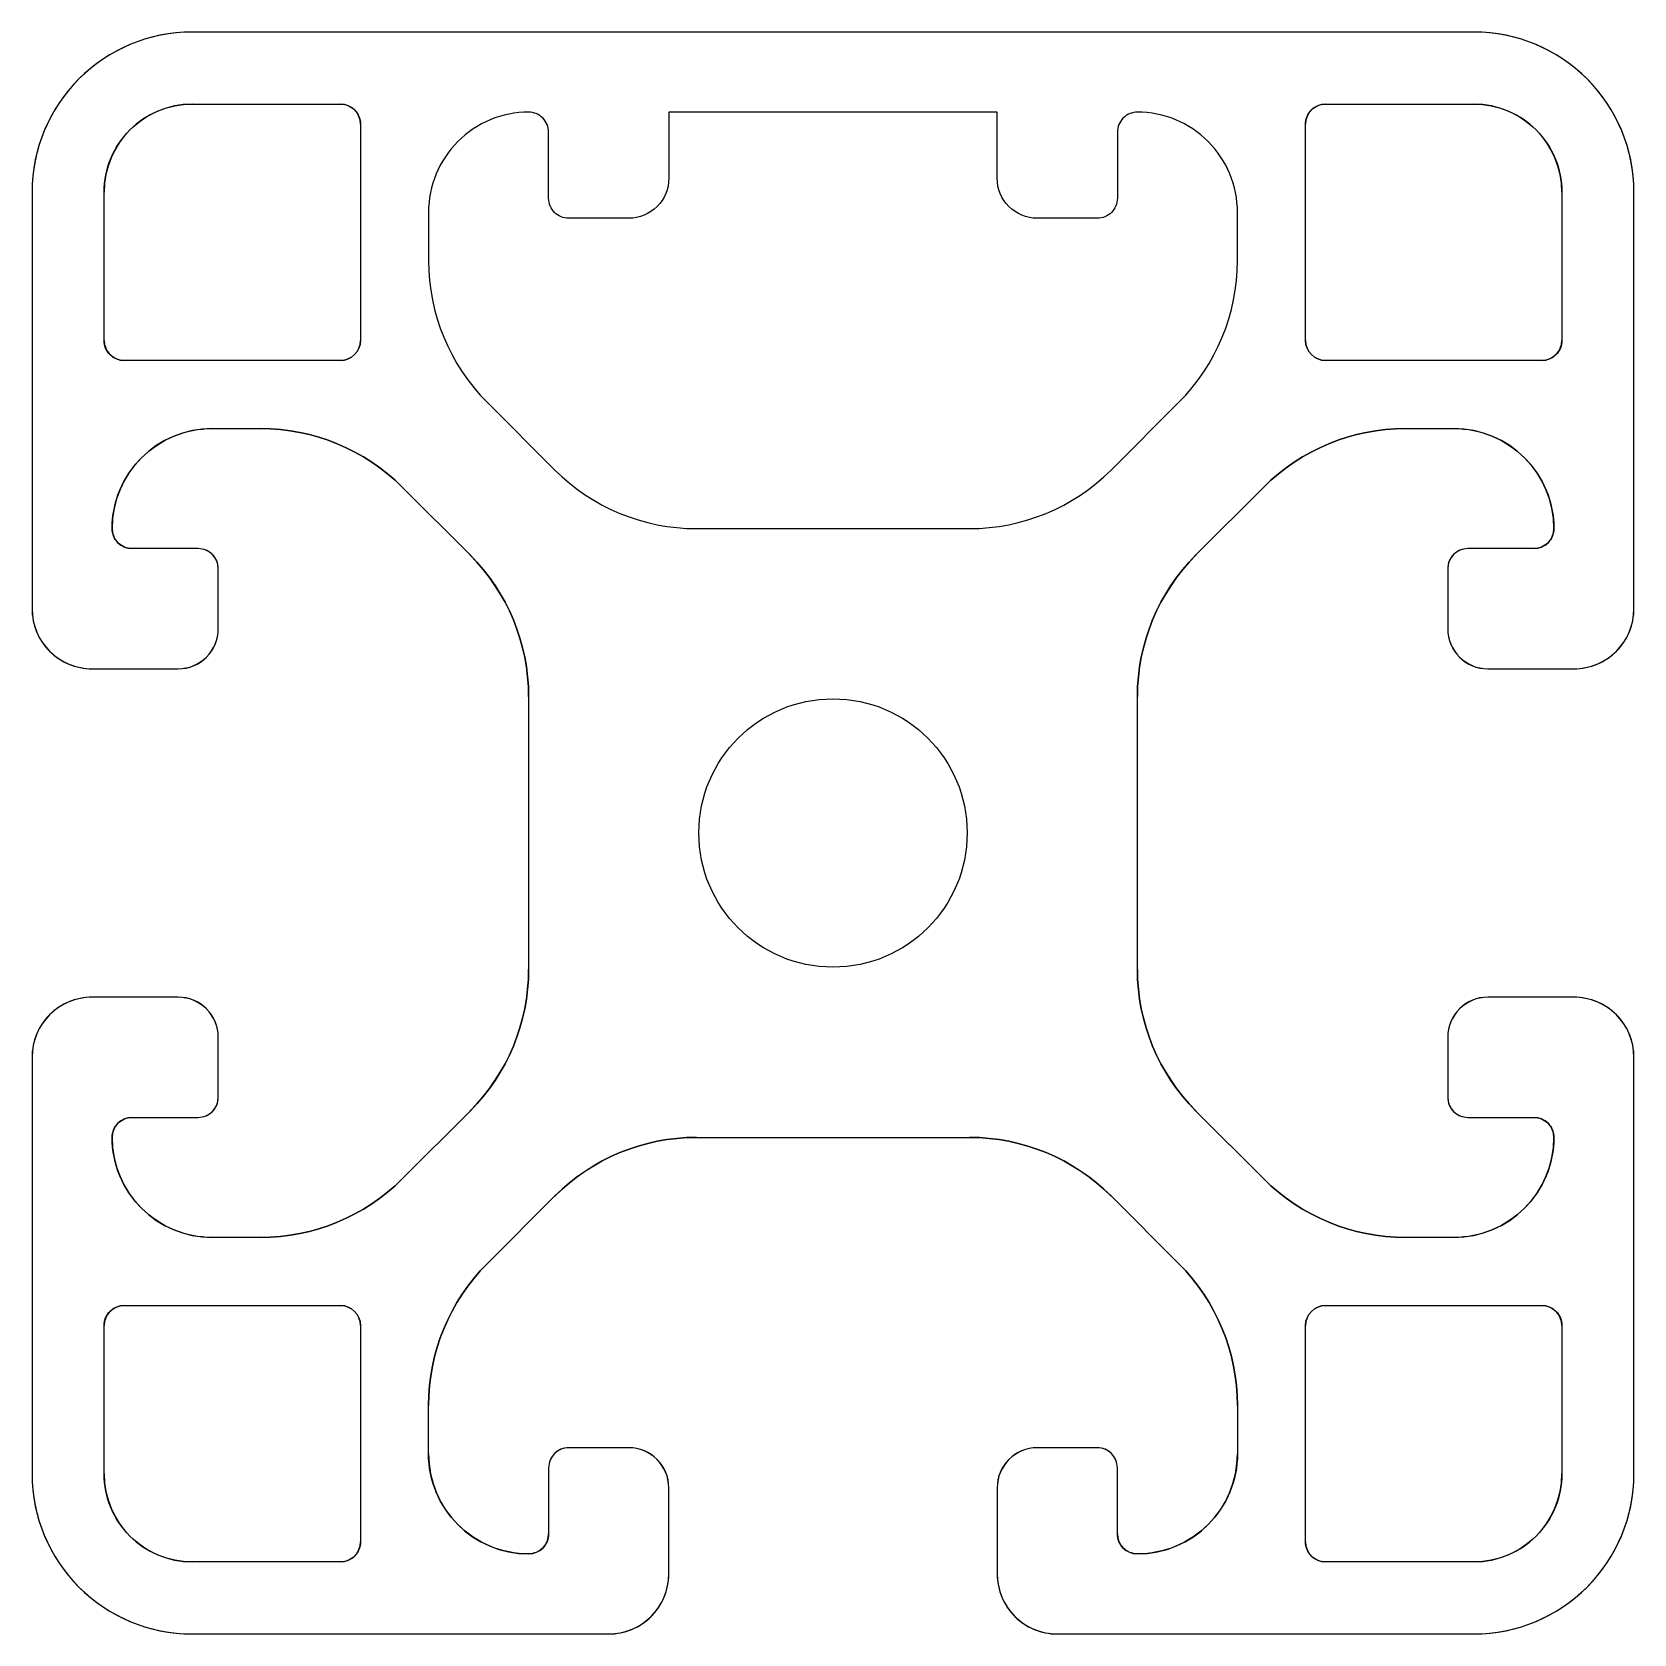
# Model space of a CAD drawing. Header units: millimetres. Extents: x -36 to 4, y -40 to 0.
import ezdxf

# ---------------------------------------------------------------- set-up
doc = ezdxf.new("R2010")
doc.units = ezdxf.units.MM
doc.layers.get('0').update_dxf_attribs({"linetype": 'CONTINUOUS'})

msp = doc.modelspace()

# ---------------------------------------------------------------- linework, layer by layer
for p, q in [((0, 0), (-32, 0)), ((-32, -1.8), (-28.3, -1.8)), ((-3.7, -1.8), (0, -1.8)), ((-27.8, -2.3), (-27.8, -7.7)), ((-4.2, -7.7), (-4.2, -2.3)), ((2.2, -4), (2.2, -7.7)), ((4, -14.4), (4, -4)), ((-36, -4), (-36, -14.4)), ((-34.2, -7.7), (-34.2, -4)), ((-28.3, -8.2), (-33.7, -8.2)), ((1.7, -8.2), (-3.7, -8.2)), ((-31.5, -9.9), (-30.292, -9.9)), ((-1.708, -9.9), (-0.5, -9.9)), ((-26.757, -11.364), (-25.064, -13.057)), ((-6.936, -13.057), (-5.243, -11.364)), ((-31.85, -12.9), (-33.5, -12.9)), ((1.5, -12.9), (-0.15, -12.9)), ((-31.35, -14.9), (-31.35, -13.4)), ((-0.65, -13.4), (-0.65, -14.9)), ((-34.5, -15.9), (-32.35, -15.9)), ((0.35, -15.9), (2.5, -15.9)), ((-23.6, -16.592), (-23.6, -23.408)), ((-8.4, -23.408), (-8.4, -16.592)), ((-32.35, -24.1), (-34.5, -24.1)), ((2.5, -24.1), (0.35, -24.1)), ((-31.35, -26.6), (-31.35, -25.1)), ((-0.65, -25.1), (-0.65, -26.6)), ((4, -36), (4, -25.6)), ((-36, -25.6), (-36, -36)), ((-33.5, -27.1), (-31.85, -27.1)), ((-25.064, -26.943), (-26.757, -28.636)), ((-5.243, -28.636), (-6.936, -26.943)), ((-0.15, -27.1), (1.5, -27.1)), ((-19.408, -27.6), (-12.592, -27.6)), ((-24.636, -30.757), (-22.943, -29.064)), ((-9.057, -29.064), (-7.364, -30.757)), ((-30.292, -30.1), (-31.5, -30.1)), ((-0.5, -30.1), (-1.708, -30.1)), ((-33.7, -31.8), (-28.3, -31.8)), ((-3.7, -31.8), (1.7, -31.8)), ((-34.2, -36), (-34.2, -32.3)), ((-27.8, -32.3), (-27.8, -37.7)), ((-4.2, -37.7), (-4.2, -32.3)), ((2.2, -32.3), (2.2, -36)), ((-26.1, -35.5), (-26.1, -34.292)), ((-5.9, -34.292), (-5.9, -35.5)), ((-21.1, -35.35), (-22.6, -35.35)), ((-9.4, -35.35), (-10.9, -35.35)), ((-23.1, -35.85), (-23.1, -37.5)), ((-8.9, -37.5), (-8.9, -35.85)), ((-20.1, -38.5), (-20.1, -36.35)), ((-11.9, -36.35), (-11.9, -38.5)), ((-28.3, -38.2), (-32, -38.2)), ((0, -38.2), (-3.7, -38.2)), ((-32, -40), (-21.6, -40)), ((-10.4, -40), (0, -40))]:
    msp.add_line(p, q)
for points in [[(-5.9, -35.5, -0.414214), (-8.4, -38, -0.414214), (-8.9, -37.5), (-8.9, -35.85, 0.414214), (-9.4, -35.35), (-10.9, -35.35, 0.414214), (-11.9, -36.35), (-11.9, -38.5, 0.414214), (-10.4, -40), (0, -40, 0.414214), (4, -36), (4, -25.6, 0.414214), (2.5, -24.1), (0.35, -24.1, 0.414214), (-0.65, -25.1), (-0.65, -26.6, 0.414214), (-0.15, -27.1), (1.5, -27.1, -0.414214), (2, -27.6, -0.414214), (-0.5, -30.1), (-1.708, -30.1, -0.198912), (-5.243, -28.636), (-6.936, -26.943, -0.198912), (-8.4, -23.408), (-8.4, -16.592, -0.198912), (-6.936, -13.057), (-5.243, -11.364, -0.198912), (-1.708, -9.9), (-0.5, -9.9, -0.414214), (2, -12.4, -0.414214), (1.5, -12.9), (-0.15, -12.9, 0.414214), (-0.65, -13.4), (-0.65, -14.9, 0.414214), (0.35, -15.9), (2.5, -15.9, 0.414214), (4, -14.4), (4, -4, 0.414214), (0, 0), (-32, 0, 0.414214), (-36, -4), (-36, -14.4, 0.414214), (-34.5, -15.9), (-32.35, -15.9, 0.414214), (-31.35, -14.9), (-31.35, -13.4, 0.414214), (-31.85, -12.9), (-33.5, -12.9, -0.414214), (-34, -12.4, -0.414214), (-31.5, -9.9), (-30.292, -9.9, -0.198912), (-26.757, -11.364), (-25.064, -13.057, -0.198912), (-23.6, -16.592), (-23.6, -23.408, -0.198912), (-25.064, -26.943), (-26.757, -28.636, -0.198912), (-30.292, -30.1), (-31.5, -30.1, -0.414214), (-34, -27.6, -0.414214), (-33.5, -27.1), (-31.85, -27.1, 0.414214), (-31.35, -26.6), (-31.35, -25.1, 0.414214), (-32.35, -24.1), (-34.5, -24.1, 0.414214), (-36, -25.6), (-36, -36, 0.414214), (-32, -40), (-21.6, -40, 0.414214), (-20.1, -38.5), (-20.1, -36.35, 0.414214), (-21.1, -35.35), (-22.6, -35.35, 0.414214), (-23.1, -35.85), (-23.1, -37.5, -0.414214), (-23.6, -38, -0.414214), (-26.1, -35.5), (-26.1, -34.292, -0.198912), (-24.636, -30.757), (-22.943, -29.064, -0.198912), (-19.408, -27.6), (-12.592, -27.6, -0.198912), (-9.057, -29.064), (-7.364, -30.757, -0.198912), (-5.9, -34.292)], [(-33.7, -8.2, -0.414214), (-34.2, -7.7), (-34.2, -4, -0.414214), (-32, -1.8), (-28.3, -1.8, -0.414214), (-27.8, -2.3), (-27.8, -7.7, -0.414213), (-28.3, -8.2)], [(-10.9, -4.65, -0.414214), (-11.9, -3.65), (-11.9, -2), (-20.1, -2), (-20.1, -3.65, -0.414214), (-21.1, -4.65), (-22.6, -4.65, -0.414214), (-23.1, -4.15), (-23.1, -2.5, 0.414214), (-23.6, -2, 0.414214), (-26.1, -4.5), (-26.1, -5.708, 0.198912), (-24.636, -9.243), (-22.943, -10.936, 0.198912), (-19.408, -12.4), (-12.592, -12.4, 0.198912), (-9.057, -10.936), (-7.364, -9.243, 0.198912), (-5.9, -5.708), (-5.9, -4.5, 0.414214), (-8.4, -2, 0.414214), (-8.9, -2.5), (-8.9, -4.15, -0.414214), (-9.4, -4.65)], [(-10.9, -4.65, -0.414214), (-11.9, -3.65), (-11.9, -2), (-20.1, -2), (-20.1, -3.65, -0.414214), (-21.1, -4.65), (-22.6, -4.65, -0.414214), (-23.1, -4.15), (-23.1, -2.5, 0.414214), (-23.6, -2, 0.414214), (-26.1, -4.5), (-26.1, -5.708, 0.198912), (-24.636, -9.243), (-22.943, -10.936, 0.198912), (-19.408, -12.4), (-12.592, -12.4, 0.198912), (-9.057, -10.936), (-7.364, -9.243, 0.198912), (-5.9, -5.708), (-5.9, -4.5, 0.414214), (-8.4, -2, 0.414214), (-8.9, -2.5), (-8.9, -4.15, -0.414214), (-9.4, -4.65)], [(-4.2, -2.3, -0.414214), (-3.7, -1.8), (0, -1.8, -0.414214), (2.2, -4), (2.2, -7.7, -0.414214), (1.7, -8.2), (-3.7, -8.2, -0.414213), (-4.2, -7.7)], [(-27.8, -37.7, -0.414214), (-28.3, -38.2), (-32, -38.2, -0.414214), (-34.2, -36), (-34.2, -32.3, -0.414214), (-33.7, -31.8), (-28.3, -31.8, -0.414213), (-27.8, -32.3)], [(1.7, -31.8, -0.414214), (2.2, -32.3), (2.2, -36, -0.414214), (0, -38.2), (-3.7, -38.2, -0.414214), (-4.2, -37.7), (-4.2, -32.3, -0.414213), (-3.7, -31.8)]]:
    msp.add_lwpolyline(points, format="xyb", close=True)
msp.add_circle((-16, -20), 3.35)
msp.add_circle((-16, -20), 3.35)
for centre, radius, start, end in [((-32, -4), 4, 90, 180), ((0, -4), 4, 0, 90), ((-32, -4), 2.2, 90, 180), ((-28.3, -2.3), 0.5, 0, 90), ((-3.7, -2.3), 0.5, 90, 180), ((0, -4), 2.2, 0, 90), ((-33.7, -7.7), 0.5, 180, 270), ((-28.3, -7.7), 0.5, -89.9999, 0), ((-3.7, -7.7), 0.5, 180.0001, 270), ((1.7, -7.7), 0.5, -90, 0), ((-31.5, -12.4), 2.5, 90, 180), ((-30.292, -14.9), 5, 45, 90), ((-1.708, -14.9), 5, 90, 135), ((-0.5, -12.4), 2.5, 0, 90), ((1.5, -12.4), 0.5, 270, 360), ((-33.5, -12.4), 0.5, 180, 270), ((-31.85, -13.4), 0.5, 0, 90), ((-28.6, -16.592), 5, 0, 45), ((-3.4, -16.592), 5, 135, 180), ((-0.15, -13.4), 0.5, 90, 180), ((2.5, -14.4), 1.5, -90, 0), ((-34.5, -14.4), 1.5, 180, 270), ((-32.35, -14.9), 1, -90, 0), ((0.35, -14.9), 1, 180, 270), ((-28.6, -23.408), 5, -45, 0), ((-3.4, -23.408), 5, 180, 225), ((-34.5, -25.6), 1.5, 90, 180), ((-32.35, -25.1), 1, 0, 90), ((0.35, -25.1), 1, 90, 180), ((2.5, -25.6), 1.5, 0, 90), ((-31.85, -26.6), 0.5, -90, 0), ((-0.15, -26.6), 0.5, 180, 270), ((-33.5, -27.6), 0.5, 90, 180), ((1.5, -27.6), 0.5, 0, 90), ((-12.592, -32.6), 5, 45, 90), ((-0.5, -27.6), 2.5, -90, 0), ((-31.5, -27.6), 2.5, 180, 270), ((-19.408, -32.6), 5, 90, 135), ((-30.292, -25.1), 5, 270, 315), ((-1.708, -25.1), 5, 225, 270), ((-21.1, -34.292), 5, 135, 180), ((-10.9, -34.292), 5, 0, 45), ((-33.7, -32.3), 0.5, 90, 180), ((-28.3, -32.3), 0.5, 0.0001, 90), ((-3.7, -32.3), 0.5, 90.0001, 180), ((1.7, -32.3), 0.5, 0, 90), ((-23.6, -35.5), 2.5, 180, 270), ((-22.6, -35.85), 0.5, 90, 180), ((-21.1, -36.35), 1, 0, 90), ((-10.9, -36.35), 1, 90, 180), ((-9.4, -35.85), 0.5, 0, 90), ((-8.4, -35.5), 2.5, -90, 0), ((-32, -36), 2.2, 180, 270), ((0, -36), 4, 270, 360), ((0, -36), 2.2, 270, 360), ((-32, -36), 4, 180, 270), ((-23.6, -37.5), 0.5, -90, 0), ((-8.4, -37.5), 0.5, 180, 270), ((-28.3, -37.7), 0.5, -90, 0), ((-3.7, -37.7), 0.5, 180, 270), ((-21.6, -38.5), 1.5, -90, 0), ((-10.4, -38.5), 1.5, 180, 270)]:
    msp.add_arc(centre, radius, start, end)

doc.saveas('drawing.dxf')
